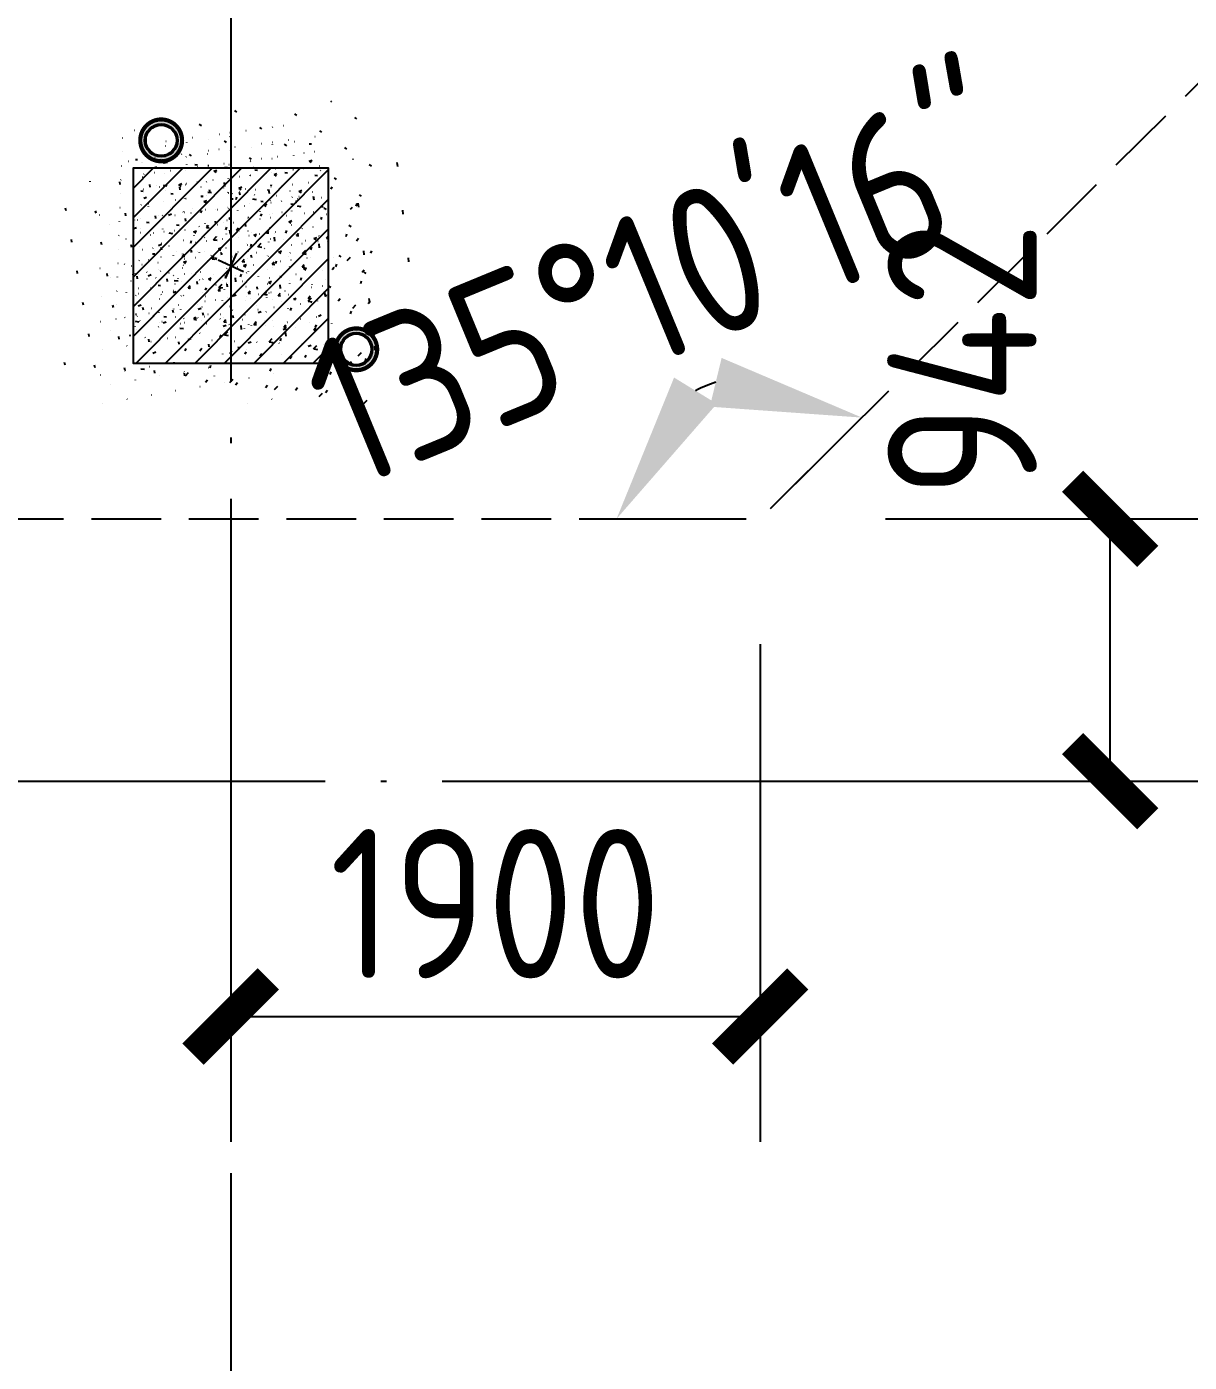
# Model space of a CAD drawing. Header units: inches. Extents: x 0 to 1813292486, y 0 to 3473589894.
# Drawn here: x 600421953 to 600426125, y 3473269132 to 3473273926 of the extents above; entities that cross this region are included whole.
import ezdxf
from ezdxf.enums import TextEntityAlignment as Align
from ezdxf.xclip import XClip

# ---------------------------------------------------------------- set-up
doc = ezdxf.new("R2010")
doc.units = ezdxf.units.IN
doc.header["$LTSCALE"] = 1000
doc.header["$MEASUREMENT"] = 0
doc.header["$XCLIPFRAME"] = 2
for name, pattern in [('AX-MALL-DIM-P02$0$DASH', [0.35, 0.25, -0.1]), ('AX-MALL-GIRD-200$0$DOTE', [2.4200000000000004, 2, -0.2, 0.02, -0.2]), ('PX-MALL-P02-LG$0$CONTINOUS', [0])]:
    doc.linetypes.add(name, pattern=pattern)
for name, color, linetype in [('A-Anno-Note', 241, 'Continuous'), ('AX-MALL-DIM-P02$0$A-Anno-Dims', 3, 'Continuous'), ('AX-MALL-DIM-P02$0$A-Detl-Patt', 8, 'Continuous'), ('AX-MALL-DIM-P02$0$A-Detl-Thin', 131, 'Continuous'), ('AX-MALL-GIRD-200$0$A-Grid', 222, 'AX-MALL-GIRD-200$0$DOTE'), ('AX-MALL-P02-200$0$A-Anno-Note', 241, 'Continuous'), ('AX-MALL-WALL-P02$0$A-Anno-Note', 241, 'Continuous'), ('AX-MALL-WALL-P02-QT$0$A-Curt', 151, 'Continuous'), ('AX-MALL-WALL-P02-QT$0$A-Detl-Thin', 131, 'Continuous'), ('AX-MALL-WALL-P02-QT$0$A-Flor', 41, 'Continuous'), ('AX-MALL-WALL-P02-QT$0$A-Wall', 2, 'Continuous'), ('AX-MALL-WALL-P02-QT$0$A-Wall-Patt', 13, 'Continuous'), ('AX-MALL-WALL-P02-QT$0$A-Wind', 4, 'Continuous'), ('AX-MALL-ZTKD-P02$0$A-Anno-Note', 241, 'Continuous'), ('PX-MALL-P02-LG$0$P-Pipe-Risr', 7, 'Continuous'), ('PX-MALL-P02-LG$0$P-Pipe-Risr-Arch', 6, 'Continuous'), ('PX-MALL-P02-LG$0$P-Pipe-Risr-W100', 6, 'Continuous'), ('PX-MALL-P02-LG$0$P-Pipe-Risr-W50', 6, 'Continuous'), ('PX-MALL-P02-LG$0$P-Sewr-Pipe', 123, 'PX-MALL-P02-LG$0$CONTINOUS'), ('PX-MALL-P02-LG$0$P-Stom-pipe', 4, 'PX-MALL-P02-LG$0$CONTINOUS'), ('SX-MALL-WALL-L-1F~2F$0$S-COLU', 30, 'Continuous'), ('SX-MALL-WALL-L-1F~2F$0$S-PATT-WALL', 83, 'Continuous'), ('SX-MALL-WALL-L-1F~2F$0$单形心', 4, 'Continuous')]:
    doc.layers.add(name, color=color, linetype=linetype)
doc.styles.add('AX-MALL-DIM-P02$0$_TCH_DIM_T3', font='gbenor.shx')
doc.styles.add('PX-MALL-P02-LG$0$jzfz', font='gbenor.shx', dxfattribs={"bigfont": 'gbcbig.shx'})
doc.dimstyles.new('AX-MALL-DIM-P02$0$_TCH_ARCH&&180', dxfattribs={"dimtxt": 535.5, "dimasz": 270, "dimexe": 450, "dimexo": 450, "dimgap": 137.25, "dimtad": 1, "dimdec": 0, "dimzin": 0, "dimdsep": 46, "dimtxsty": 'AX-MALL-DIM-P02$0$_TCH_DIM_T3', "dimblk": 'AX-MALL-DIM-P02$0$_ArchTick', "dimcen": 0.09, "dimclrt": 7, "dimazin": 2, "dimtfac": 1, "dimtdec": 0, "dimtix": 1, "dimtmove": 2, "dimatfit": 3, "dimfxl": 500, "dimtolj": 1, "dimtzin": 0, "dimarcsym": 0})
doc.dimstyles.new('AX-MALL-DIM-P02$0$_TCH_ARROW&&180', dxfattribs={"dimtxt": 535.5, "dimasz": 540, "dimexe": 450, "dimexo": 450, "dimgap": 137.25, "dimtad": 1, "dimdec": 0, "dimzin": 0, "dimdsep": 46, "dimtxsty": 'AX-MALL-DIM-P02$0$_TCH_DIM_T3', "dimcen": 0.09, "dimclrt": 7, "dimaunit": 1, "dimadec": 3, "dimazin": 2, "dimtfac": 1, "dimtdec": 0, "dimtix": 1, "dimtmove": 2, "dimatfit": 3, "dimfxl": 500, "dimtolj": 1, "dimtzin": 0, "dimarcsym": 0})

# ---------------------------------------------------------------- blocks, each defined once
blk = doc.blocks.new('AX-MALL-GIRD-200')
at = {"layer": 'AX-MALL-GIRD-200$0$A-Grid'}
for p, q in [((600267815.3798003, 3473212616.376537), (600229085.8408508, 3473108652.649456)), ((600239047.6805397, 3473188679.873316), (600596943.6846381, 3473055353.110034))]:
    blk.add_line(p, q, dxfattribs=at)
blk = doc.blocks.new('SX-MALL-WALL-L-1F~2F$0$BANWANG_XINGXIN')
at = {"color": 0}
for points in [[(0.7071067811865476, 0.7071067811865475), (-0.7071067811865477, -0.7071067811865475)], [(-0.7071067811865475, 0.7071067811865476), (0.7071067811865474, -0.7071067811865477)]]:
    blk.add_lwpolyline(points, dxfattribs=at)
blk = doc.blocks.new('SX-MALL-WALL-L-1F~2F')
at = {"layer": 'SX-MALL-WALL-L-1F~2F$0$S-PATT-WALL'}
h = blk.add_hatch(dxfattribs=at)
h.set_pattern_fill('钢筋混凝土', color=256, scale=15, pattern_type=2)
h.set_pattern_definition([(24.56816131876918, (600332848.5159376, 3473133887.589986), (-31.18316060756021, 68.21004687377882), []), (29.56816131876925, (600332848.5159376, 3473133887.589986), (97.53445422577846, -46.37920049590846), [11.25, -123.75]), (334.5681613187692, (600332848.5159376, 3473133887.589986), (19.88439775835759, 112.9961142864107), [9, -99]), (80.01956131876923, (600332856.6438087, 3473133883.725054), (117.4189029535321, 66.61682170576017), [9.5610285, -105.1713168]), (25.75236131876919, (600332858.9887226, 3473133915.702631), (141.3476152674957, -79.15081590010527), [16.87499999999951, -185.6249999999961]), (76.20376131876925, (600332870.7676862, 3473133909.106722), (182.3878362713222, 87.98253900728311), [14.3415432, -157.75695]), (330.7523613187692, (600332858.9887226, 3473133915.702631), (182.387767611897, 87.98268144025062), [13.49999999999976, -148.4999999999961]), (0.5681613187692669, (600332870.4268485, 3473133903.438077), (62.82047321120105, -87.84980446922418), [11.25, -123.75]), (305.5681613187692, (600332870.4268485, 3473133903.438077), (72.17288940056439, 89.18848105901375), [9, -99]), (51.01956131876926, (600332875.6618832, 3473133896.117257), (134.9933625470349, 1.33857134020591), [9.5610285, -105.1713168]), (17.06816131876921, (600332848.5159376, 3473133887.589986), (19.14085714793764, 46.15589493924091), [0.75, -97.8, 0.75, -100.5, 0.75, -99.375]), (347.0681613187692, (600332848.5159376, 3473133887.589986), (57.63084699394109, 41.66442757030211), [0.75, -57.3, 0.75, -95.55, 0.75, -37.875]), (307.0681613187692, (600332817.1703391, 3473133899.267141), (73.85474001336534, -31.12342331039777), [0.75, -37.5, 0.75, -117, 0.75, -155.25]), (297.0681613187692, (600332803.1140169, 3473133904.503534), (87.2164167648191, -16.46683781742514), [0.75, -48.75, 0.75, -77.69999999999999, 0.75, -110.25])])
h.paths.add_polyline_path([(600257330.8346967, 3473183469.565113), (600257575.1996788, 3473184125.526815), (600256919.237976, 3473184369.891797), (600256674.8729938, 3473183713.930094)])
at = {"layer": 'SX-MALL-WALL-L-1F~2F$0$S-COLU'}
blk.add_lwpolyline([(600257330.8346967, 3473183469.565113), (600257575.1996788, 3473184125.526815), (600256919.237976, 3473184369.891797), (600256674.8729938, 3473183713.930094)], close=True, dxfattribs=at)
at = {"layer": 'SX-MALL-WALL-L-1F~2F$0$单形心', "xscale": 50, "yscale": 50, "zscale": 50}
blk.add_blockref('SX-MALL-WALL-L-1F~2F$0$BANWANG_XINGXIN', (600257125.0363363, 3473183919.728455), dxfattribs=at)
blk = doc.blocks.new('SX-MALL-WALL-L-2F~3F')
ref = blk.add_blockref('SX-MALL-WALL-L-1F~2F', (0, 0))
XClip(ref).set_block_clipping_path([(600349769.7341375, 3473074679.418533), (600357001.7302529, 3473071985.287766), (600356499.8725733, 3473070638.124951), (600359302.5086629, 3473069594.060767), (600362345.1765132, 3473077761.653201), (600381551.4312518, 3473070606.759726), (600391553.7259278, 3473066880.611454), (600387749.827644, 3473056669.608357), (600391632.1759799, 3473055223.319679), (600395635.5522461, 3473065969.791956), (600406982.2408491, 3473061742.817497), (600403058.8006672, 3473051210.921831), (600412723.2437257, 3473047610.6332), (600445093.3740637, 3473134503.466942), (600393055.2444371, 3473153889.197227), (600387463.4997383, 3473138878.984498), (600380158.3525343, 3473141600.366193), (600382830.751978, 3473148774.027779), (600388210.8522022, 3473146769.782572), (600390696.2253517, 3473153441.399696), (600277474.697425, 3473195619.741203), (600273446.9822528, 3473184807.934726), (600257129.111771, 3473190886.82031), (600241575.9633431, 3473149136.690594), (600258197.8999482, 3473142944.531458), (600255239.7303221, 3473135003.762026), (600263182.3271956, 3473132044.911624), (600260741.6763649, 3473125493.34496), (600269350.4970673, 3473122286.306632), (600271511.1407766, 3473128086.235537), (600286270.1853781, 3473122588.058336), (600284109.5416689, 3473116788.129431), (600282580.7823727, 3473112684.400902), (600291840.7574171, 3473109234.788475), (600290827.7957876, 3473106515.642598), (600293360.405141, 3473105572.171298), (600294731.2544166, 3473109252.0137), (600323175.4764534, 3473098655.706329), (600321336.3302773, 3473093718.790065), (600344750.773286, 3473084996.222976), (600341987.4689643, 3473077578.540671), (600344583.6790427, 3473076611.376234), (600346015.5062013, 3473080454.904757), (600351201.5612961, 3473078522.947055)])
blk = doc.blocks.new('SX-MALL-WALL-2F~3F')
blk.add_blockref('SX-MALL-WALL-L-2F~3F', (0, 0))
blk = doc.blocks.new('AX-MALL-WALL-P02-QT$0$fegehrthr')
at = {"layer": 'AX-MALL-WALL-P02-QT$0$A-Flor'}
blk.add_lwpolyline([(97927.17043018341, 107800.8533129692), (97927.17042982578, 116053.0145583153, -0.6692559340116816), (106131.4042006731, 119436.9350309372), (107464.8871990442, 118095.4633688927)], format="xyb", dxfattribs=at)
blk = doc.blocks.new('AX-MALL-WALL-P02-QT')
at = {"layer": 'AX-MALL-WALL-P02-QT$0$A-Wall-Patt'}
h = blk.add_hatch(dxfattribs=at)
h.set_pattern_fill('普通砖', color=256, scale=200, style=0)
h.set_pattern_definition([(45, (0, 359.0227), (-353.55353201463, 353.55353201463), [])])
h.paths.add_polyline_path([(600262322.2884454, 3473184098.764845), (600262504.4294313, 3473184181.376353, 0.6692591272151936), (600254558.919201, 3473183906.328114), (600254746.3368305, 3473183836.509547, -0.6692591273056568)])
at = {"layer": 'AX-MALL-WALL-P02-QT$0$A-Curt'}
for centre, radius, start, end in [((600258588.3982321, 3473182405.228939), 4599.999999281716, 26.99513258489411, 159.568161310568), ((600258588.3982323, 3473182405.228938), 4533.333332626844, 25.77845044358171, 159.5681613086398), ((600258588.3982322, 3473182405.228938), 4466.666665999518, 25.77845044504243, 159.5681613129196), ((600258588.3982322, 3473182405.228938), 4399.99999924439, 25.7784504409561, 159.5681613104267)]:
    blk.add_arc(centre, radius, start, end, dxfattribs=at)
at = {"layer": 'AX-MALL-WALL-P02-QT$0$A-Wall'}
for centre, radius, start, end in [((600258588.398232, 3473182405.228938), 4299.999999552078, 24.39704986466572, 159.5681613117373), ((600258588.3982321, 3473182405.228938), 4099.999999503427, 24.39704985522178, 159.5681613184686)]:
    blk.add_arc(centre, radius, start, end, dxfattribs=at)
at = {"layer": 'AX-MALL-WALL-P02-QT$0$A-Detl-Thin', "rotation": 339.5681613092246}
blk.add_blockref('AX-MALL-WALL-P02-QT$0$fegehrthr', (600121810.7232074, 3473109514.681517), dxfattribs=at)
at = {"layer": 'AX-MALL-WALL-P02-QT$0$A-Detl-Thin'}
blk.add_blockref('SX-MALL-WALL-2F~3F', (0, 0), dxfattribs=at)
at = {"layer": 'AX-MALL-WALL-P02-QT$0$A-Wind'}
blk.add_blockref('AX-MALL-GIRD-200', (0, 0), dxfattribs=at)
blk = doc.blocks.new('AX-MALL-WALL-P02')
at = {"layer": 'AX-MALL-WALL-P02$0$A-Anno-Note'}
blk.add_blockref('AX-MALL-WALL-P02-QT', (0, 0), dxfattribs=at)
blk = doc.blocks.new('PX-MALL-P02-LG$0$P-Risr')
at = {"layer": 'PX-MALL-P02-LG$0$P-Pipe-Risr-W50'}
h = blk.add_hatch(color=0, dxfattribs=at)
edge = h.paths.add_edge_path()
edge.add_ellipse((0, 0), major_axis=(47.05795628796547, 47.05795628796547), ratio=0.9999999999999695, start_angle=225.0000000000009, end_angle=405.0000000000009, ccw=False)
edge.add_ellipse((0, 0), major_axis=(47.05795628796764, 47.05795628796764), ratio=0.9999999999998785, start_angle=133.9675974886221, end_angle=225.0000000000035, ccw=False)
edge.add_line((-66.53919663240958, 1.199087783927098), (-54.4367953546693, 1.199087783927098))
edge.add_ellipse((0, 0), major_axis=(-38.50196423560672, 38.50196423560672), ratio=0.9999999999999859, start_angle=43.73814098242129, end_angle=134.9999999999996)
edge.add_ellipse((0, 0), major_axis=(38.50196423561096, 38.50196423561096), ratio=0.9999999999998216, start_angle=225.0000000000051, end_angle=405.0000000000051)
edge.add_ellipse((0, 0), major_axis=(38.50196423560679, 38.50196423560679), ratio=0.9999999999999831, start_angle=45.00000000000048, end_angle=133.7381409824204)
edge.add_line((-54.43679535467527, 1.199087783927098), (-66.53919663241555, 1.199087783927098))
edge.add_ellipse((0, 0), major_axis=(-47.05795628796762, 47.05795628796762), ratio=0.9999999999998742, start_angle=-45.00000000000358, end_angle=43.967597488629224, ccw=False)
at = {"layer": 'PX-MALL-P02-LG$0$P-Pipe-Risr-Arch', "ltscale": 0.7}
blk.add_circle((0, 0), 59.29000000000001, dxfattribs=at)
at = {"layer": 'PX-MALL-P02-LG$0$P-Pipe-Risr-W100', "color": 0, "const_width": 15}
blk.add_lwpolyline([(-75, 0, 1), (75, 0, 1)], format="xyb", close=True, dxfattribs=at)
at = {"layer": 'PX-MALL-P02-LG$0$P-Pipe-Risr-W50'}
blk.add_circle((0, 0), 54.45000000000001, dxfattribs=at)
at = {"layer": 'PX-MALL-P02-LG$0$P-Pipe-Risr', "style": 'PX-MALL-P02-LG$0$jzfz', "width": 0.6, "flags": 1}
for tag, p in [('SYS-MARK', (0.3310501334344735, -45.65933377496549)), ('RANGE', (0.3337570973526454, -45.67887874227017))]:
    blk.add_attdef(tag, text='', height=0.015625, dxfattribs=at).set_placement(p, align=Align.MIDDLE)
blk = doc.blocks.new('PX-MALL-P02-LG')
at = {"layer": 'PX-MALL-P02-LG$0$P-Sewr-Pipe', "ltscale": 0.7, "xscale": -1, "rotation": 69.5681611982941}
blk.add_blockref('PX-MALL-P02-LG$0$P-Risr', (600257441.9980177, 3473183481.510286), dxfattribs=at)
at = {"layer": 'PX-MALL-P02-LG$0$P-Stom-pipe', "ltscale": 0.7, "rotation": 249.5681613098035}
blk.add_blockref('PX-MALL-P02-LG$0$P-Risr', (600257047.8587706, 3473184428.698564), dxfattribs=at)
blk = doc.blocks.new('AX-MALL-ZTKD-P02')
at = {"layer": 'AX-MALL-ZTKD-P02$0$A-Anno-Note'}
blk.add_blockref('AX-MALL-GIRD-200', (0, 0), dxfattribs=at)
blk = doc.blocks.new('AX-MALL-DIM-P02$0$_ArchTick')
at = {"color": 0, "linetype": 'ByBlock', "const_width": 0.4}
blk.add_lwpolyline([(-0.5, -0.5), (0.5, 0.5)], dxfattribs=at)
blk = doc.blocks.new('*D475')
at = {"layer": 'AX-MALL-DIM-P02$0$A-Anno-Dims', "color": 0, "lineweight": -2, "transparency": 16777216}
for p, q in [((600259009.5390091, 3473182248.341642), (600260186.4243311, 3473181809.917327)), ((600259436.0185212, 3473181084.619163), (600259764.734665, 3473181967.009101)), ((600258680.8228654, 3473181365.951704), (600259857.7081872, 3473180927.527389))]:
    blk.add_line(p, q, dxfattribs=at)
at = {"layer": 'AX-MALL-DIM-P02$0$A-Anno-Dims', "color": 0, "lineweight": -2, "transparency": 16777216, "xscale": 270, "yscale": 270, "zscale": 270}
for p, rotation in [((600259764.734665, 3473181967.009101), 69.56816130984832), ((600259436.0185212, 3473181084.619163), 249.5681613098484)]:
    blk.add_blockref('AX-MALL-DIM-P02$0$_ArchTick', p, dxfattribs=dict(at, rotation=rotation))
at = {"layer": 'AX-MALL-DIM-P02$0$A-Anno-Dims', "color": 7, "transparency": 16777216, "insert": (600259466.8045044, 3473182688.34496), "char_height": 535.5, "attachment_point": 5, "rotation": 69.56816130984832, "style": 'AX-MALL-DIM-P02$0$_TCH_DIM_T3'}
blk.add_mtext('\\A1;942', dxfattribs=at)
blk = doc.blocks.new('*D476')
at = {"layer": 'AX-MALL-DIM-P02$0$A-Anno-Dims', "color": 0, "lineweight": -2, "transparency": 16777216}
for p, q in [((600256650.2900995, 3473182647.020127), (600256026.6503264, 3473180972.951266)), ((600258430.7575688, 3473181983.743751), (600257807.1177955, 3473180309.674889)), ((600256183.7421008, 3473181394.640932), (600257964.2095699, 3473180731.364555))]:
    blk.add_line(p, q, dxfattribs=at)
at = {"layer": 'AX-MALL-DIM-P02$0$A-Anno-Dims', "color": 0, "lineweight": -2, "transparency": 16777216, "xscale": 270, "yscale": 270, "zscale": 270}
for p, rotation in [((600256183.7421008, 3473181394.640932), 159.5681613069791), ((600257964.2095699, 3473180731.364555), 339.5681613069791)]:
    blk.add_blockref('AX-MALL-DIM-P02$0$_ArchTick', p, dxfattribs=dict(at, rotation=rotation))
at = {"layer": 'AX-MALL-DIM-P02$0$A-Anno-Dims', "color": 7, "transparency": 16777216, "insert": (600257215.358432, 3473181442.523443), "char_height": 535.5, "attachment_point": 5, "rotation": 339.56816130697905, "style": 'AX-MALL-DIM-P02$0$_TCH_DIM_T3'}
blk.add_mtext('\\A1;1900', dxfattribs=at)
blk = doc.blocks.new('*D477')
at = {"layer": 'AX-MALL-DIM-P02$0$A-Anno-Dims', "color": 0, "lineweight": -2, "transparency": 16777216}
for p, q in [((600258189.3439293, 3473182553.888381), (600258526.6956611, 3473182428.214961)), ((600258975.1350503, 3473182581.089961), (600258647.2812748, 3473182432.38925))]:
    blk.add_line(p, q, dxfattribs=at)
blk.add_arc((600258587.8493425, 3473182405.43342), 515.2592625617981, 87.60002836220904, 96.36518214648764, dxfattribs=at)
at = {"layer": 'AX-MALL-DIM-P02$0$A-Anno-Dims', "color": 0, "transparency": 16777216}
for points in [[(600258586.093387, 3473182846.563166), (600258475.3568482, 3473182988.46954), (600258105.0059958, 3473182585.306737)], [(600258659.7551701, 3473182994.852821), (600258559.096642, 3473182845.628625), (600259057.0984948, 3473182618.265139)]]:
    blk.add_solid(points, dxfattribs=at)
at = {"layer": 'AX-MALL-DIM-P02$0$A-Anno-Dims', "color": 7, "transparency": 16777216, "insert": (600258556.0119754, 3473183325.141794), "char_height": 535.5, "attachment_point": 5, "rotation": 1.982605249468511, "style": 'AX-MALL-DIM-P02$0$_TCH_DIM_T3'}
blk.add_mtext('\\A1;135°10\'16"', dxfattribs=at)
blk = doc.blocks.new('AX-MALL-DIM-P02')
at = {"layer": 'AX-MALL-DIM-P02$0$A-Detl-Patt', "linetype": 'AX-MALL-DIM-P02$0$DASH'}
for p in [(600262686.0215381, 3473184264.192336), (600254370.9526912, 3473183976.351156)]:
    blk.add_line(p, (600258587.8493435, 3473182405.433417), dxfattribs=at)
at = {"layer": 'AX-MALL-DIM-P02$0$A-Detl-Thin'}
blk.add_blockref('AX-MALL-ZTKD-P02', (-2.384185791015625e-06, 9.5367431640625e-07), dxfattribs=at)
at = {"layer": 'AX-MALL-DIM-P02$0$A-Anno-Dims'}
dim = blk.add_angular_dim_3p(base=(600258374.0837826, 3473182874.2579), center=(600258587.8493425, 3473182405.43342), p1=(600259384.9522702, 3473182766.96585), p2=(600257767.654264, 3473182710.980158), dimstyle='AX-MALL-DIM-P02$0$_TCH_ARROW&&180', override={"dimgap": 0}, dxfattribs=at)
dim.commit()
dim.dimension.update_dxf_attribs({"geometry": '*D477', "text_midpoint": (600258556.0119754, 3473183325.141794), "dimtype": 133, "text_rotation": 1.98260524946851})
dim = blk.add_linear_dim(base=(600259764.734665, 3473181967.009101), p1=(600258259.1331993, 3473181523.043479), p2=(600258587.8493432, 3473182405.433417), angle=69.56816130984832, dimstyle='AX-MALL-DIM-P02$0$_TCH_ARCH&&180', dxfattribs=at)
dim.commit()
dim.dimension.update_dxf_attribs({"geometry": '*D475', "text_midpoint": (600259466.8045044, 3473182688.34496), "dimtype": 129})
dim = blk.add_aligned_dim(p1=(600256807.3818738, 3473183068.709794), p2=(600258587.8493432, 3473182405.433417), distance=-1786.4582618598913, dimstyle='AX-MALL-DIM-P02$0$_TCH_ARCH&&180', dxfattribs=at)
dim.commit()
dim.dimension.update_dxf_attribs({"geometry": '*D476', "text_midpoint": (600257215.358432, 3473181442.523443)})
blk = doc.blocks.new('AX-MALL-P02-200')
at = {"layer": 'AX-MALL-P02-200$0$A-Anno-Note'}
blk.add_blockref('AX-MALL-WALL-P02', (0, 0), dxfattribs=at)
for name in ['AX-MALL-DIM-P02', 'PX-MALL-P02-LG']:
    blk.add_blockref(name, (0, 0), dxfattribs=at)

msp = doc.modelspace()

# ---------------------------------------------------------------- block references
at = {"layer": 'A-Anno-Note', "rotation": 20.43183869077545}
msp.add_blockref('AX-MALL-P02-200', (1250392458.527329, 9048125.682563305), dxfattribs=at)

doc.saveas('drawing.dxf')
